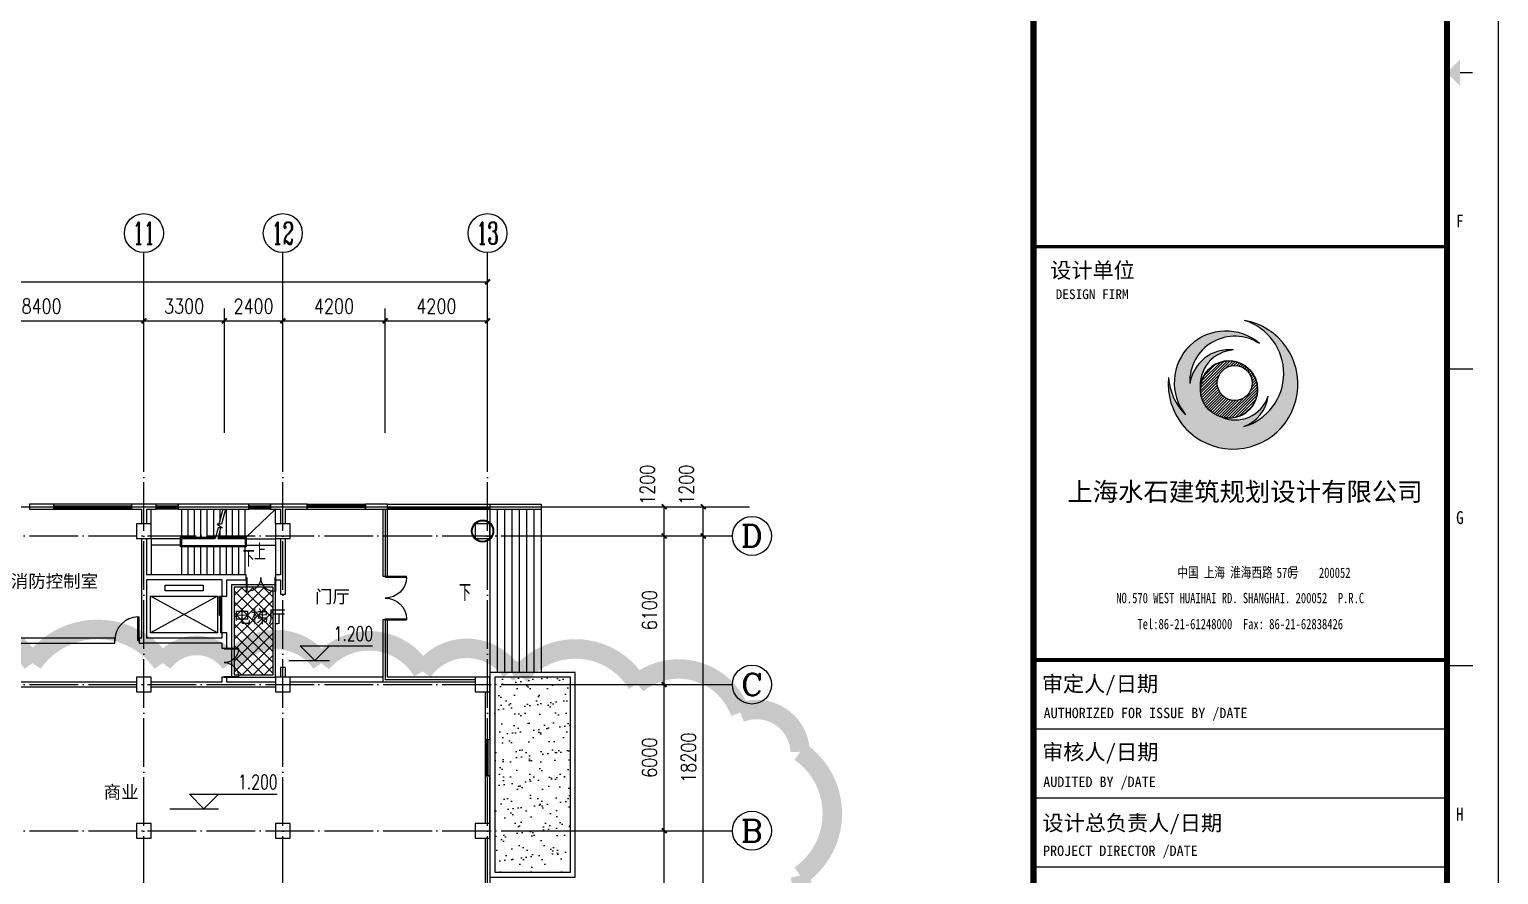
# Model space of a CAD drawing. Extents: x 122060 to 300410, y -425997 to -174060.
# Drawn here: x 240116 to 300410, y -269957 to -235267 of the extents above; entities that cross this region are included whole.
import ezdxf
from ezdxf.enums import TextEntityAlignment as Align

# ---------------------------------------------------------------- set-up
doc = ezdxf.new("R2010")
doc.units = 0
doc.header["$LTSCALE"] = 1000
doc.header["$MEASUREMENT"] = 0
doc.linetypes.add('DOTE', pattern=[2.42, 2, -0.2, 0.02, -0.2])
doc.layers.get('0').update_dxf_attribs({"linetype": 'CONTINUOUS'})
doc.layers.get('Defpoints').update_dxf_attribs({"linetype": 'CONTINUOUS'})
for name, color, linetype in [('AXIS', 3, 'CONTINUOUS'), ('AXIS_TEXT', 7, 'CONTINUOUS'), ('BALCONY', 6, 'CONTINUOUS'), ('DIM_ELEV', 3, 'CONTINUOUS'), ('DIM_SYMB', 3, 'CONTINUOUS'), ('DOTE', 1, 'CONTINUOUS'), ('FACE', 2, 'CONTINUOUS'), ('STAIR', 2, 'CONTINUOUS'), ('WINDOW', 4, 'CONTINUOUS'), ('WR-COLUMN', 255, 'CONTINUOUS'), ('WR-WALL', 255, 'CONTINUOUS'), ('图框', 255, 'CONTINUOUS'), ('平面填充', 251, 'CONTINUOUS'), ('石材', 41, 'CONTINUOUS')]:
    doc.layers.add(name, color=color, linetype=linetype)
doc.layers.add('PUB_TEXT', color=7, linetype='CONTINUOUS', lineweight=0)
doc.styles.add('_TCH_AXIS', font='COMPLEX', dxfattribs={"bigfont": 'GBCBIG'})
doc.styles.add('_TCH_DIM', font='SIMPLEX', dxfattribs={"bigfont": 'GBCBIG'})
doc.styles.add('COMPLEX', font='COMPLEX')
doc.styles.add('dim_font', font='SIMPLEX.shx', dxfattribs={"width": 0.8})
doc.styles.add('TKZ1', font='SIMHEI.TTF', dxfattribs={"width": 0.7})
doc.styles.add('图签栏', font='SimSun.ttf')
doc.styles.add('宋体', font='SimSun.ttf')
doc.dimstyles.new('DIMN200', dxfattribs={"dimscale": 2, "dimtxt": 300, "dimasz": 100, "dimexe": 250, "dimexo": 300, "dimgap": 150, "dimtad": 1, "dimdec": 0, "dimzin": 0, "dimdsep": 46, "dimtxsty": 'dim_font', "dimblk": 'ARCHTICK', "dimcen": 0.09, "dimclrt": 7, "dimazin": 2, "dimtfac": 1, "dimtdec": 0, "dimtix": 1, "dimtmove": 2, "dimatfit": 3, "dimfxl": 0, "dimtolj": 1, "dimtzin": 0, "dimarcsym": 0})

# ---------------------------------------------------------------- blocks, each defined once
blk = doc.blocks.new('A$C790473E3')
at = {"layer": 'FACE'}
blk.add_hatch(color=256, dxfattribs=at).paths.add_polyline_path([(12277, 22805, -0.4358242), (25158, 38243, 0.4034982), (8203, 25238, -0.6154452), (35207, 40694, 0.9131699), (6565, 13084, -0.1859392), (0, 27582, 2.2949898), (29364, 49669, -0.7433742), (29147, 8589, 0.2704113), (38508, 20344, -0.4456628), (20141, 12365, -0.3262317)])
h = blk.add_hatch(dxfattribs=at)
h.set_pattern_fill('ANSI31', color=256, scale=6118.035339, style=0)
h.set_pattern_definition([(45, (-835537.9, 198731.2), (-540.76303, 540.76303), [])])
h.paths.add_polyline_path([(34441, 22970, 1.0074548), (12277, 22805, 0.9926004)])
h.paths.add_polyline_path([(18828, 25457, -1), (32328, 25457, -1)], flags=16)
blk.add_circle((23359, 22970), 11082, dxfattribs=at)
at = {"layer": 'FACE', "color": 2}
blk.add_circle((25578, 25457), 6750, dxfattribs=at)
for centre, radius, start, end in [((24948, 24977), 25084, 174.03869, 79.86154), ((22142, 25587), 19974, 49.14596, 218.75151), ((23075, 29161), 21450, 286.44545, 72.95009), ((25605, 26152), 17427, 56.56444, 183.00452), ((23426, 22946), 15395, 83.53959, 171.43554), ((25891, 24539), 13724, 93.06127, 187.25622), ((23359, 22970), 11082, 253.12295, 180.85108), ((22101, 28855), 22137, 183.29715, 225.4301), ((25737, 24611), 13464, 245.44008, 341.5231), ((23754, 22488), 14908, 291.20681, 351.73296)]:
    blk.add_arc(centre, radius, start, end, dxfattribs=at)
blk = doc.blocks.new('图框2')
at = {"layer": '图框', "color": 0}
for p, q in [((84100, 0), (84100, 59400)), ((83600, 23960), (83100, 23960)), ((83600, 18220), (83100, 18220)), ((75100, 17000), (83100, 17000)), ((75100, 15667), (83100, 15667)), ((75100, 14333), (83100, 14333))]:
    blk.add_line(p, q, dxfattribs=at)
at = {"layer": '图框', "color": 0, "const_width": 120}
blk.add_lwpolyline([(83100, 58400), (2500, 58400), (2500, 1000), (83100, 1000)], close=True, dxfattribs=at)
at = {"layer": '图框', "color": 0}
for points, const_width in [([(75100, 58400), (75100, 1000)], 120), ([(83350, 29700), (83600, 29700)], 30), ([(75100, 26333), (83100, 26333)], 66.7), ([(75100, 26333), (83100, 26333)], 60), ([(75100, 18333), (83100, 18333)], 80), ([(75100, 18333), (83100, 18333)], 66.7)]:
    blk.add_lwpolyline(points, dxfattribs=dict(at, const_width=const_width))
blk.add_solid([(83350, 29450), (83350, 29950), (83100, 29700)], dxfattribs=at)
at = {"layer": '图框', "color": 0, "linetype": 'ByBlock', "xscale": 0.04999999701976776, "yscale": 0.05000000447034836, "zscale": 0.05}
blk.add_blockref('A$C790473E3', (77715, 22421), dxfattribs=at)
at = {"layer": '图框', "color": 0, "style": 'TKZ1'}
for s, height, width, p in [('F', 250, 0.85, (83350, 26830)), ('G', 250, 0.85, (83350, 21090)), ('中国 上海 淮海西路   号    ', 200, 0.75, (79264, 20033)), ('570     200052 ', 200, 0.75, (80571, 20021)), ('NO.570 WEST HUAIHAI RD. SHANGHAI. 200052  P.R.C', 200, 0.75, (79100, 19533)), ('Tel:86-21-61248000  Fax: 86-21-62838426', 200, 0.75, (79100, 19033)), ('H', 250, 0.85, (83350, 15350))]:
    blk.add_text(s, height=height, dxfattribs=dict(at, width=width)).set_placement(p, align=Align.MIDDLE)
at = {"layer": '图框', "color": 0}
for s, height, style, p in [('设计单位', 300, '图签栏', (76241, 25883)), ('上海水石建筑规划设计有限公司', 360, 'TKZ1', (79192, 21597))]:
    blk.add_text(s, height=height, dxfattribs=dict(at, style=style)).set_placement(p, align=Align.MIDDLE)
at = {"layer": '图框', "color": 0, "style": '图签栏'}
for s, height, p in [('DESIGN FIRM', 188.55, (75529, 25318)), ('审定人/日期', 300, (75260, 17722)), ('AUTHORIZED FOR ISSUE BY /DATE', 200, (75295, 17208)), ('审核人/日期', 300, (75266, 16402)), ('AUDITED BY /DATE', 200, (75288, 15876)), ('设计总负责人/日期', 300, (75272, 15030)), ('PROJECT DIRECTOR /DATE', 200, (75284, 14542))]:
    blk.add_text(s, height=height, dxfattribs=at).set_placement(p)
blk = doc.blocks.new('_ArchTick')
at = {"color": 0, "linetype": 'ByBlock', "const_width": 0.4}
blk.add_lwpolyline([(-0.5, -0.5), (0.5, 0.5)], dxfattribs=at)
blk = doc.blocks.new('*D176')
at = {"layer": 'AXIS', "color": 0, "lineweight": -2}
for p, q in [((261567, -268157), (266667, -268157)), ((266167, -274257), (266167, -268157)), ((261567, -274257), (266667, -274257))]:
    blk.add_line(p, q, dxfattribs=at)
at = {"layer": 'Defpoints', "color": 0}
for p in [(260967, -268157), (266167, -268157), (260967, -274257)]:
    blk.add_point(p, dxfattribs=at)
at = {"layer": 'AXIS', "color": 0, "lineweight": -2, "xscale": 200, "yscale": 200, "zscale": 200}
for p, rotation in [((266167, -268157), 90), ((266167, -274257), 270)]:
    blk.add_blockref('_ArchTick', p, dxfattribs=dict(at, rotation=rotation))
at = {"layer": 'AXIS', "color": 7, "insert": (265567, -271207), "char_height": 600, "attachment_point": 5, "rotation": 90, "style": 'dim_font'}
blk.add_mtext('\\A1;6100', dxfattribs=at)
blk = doc.blocks.new('*D177')
at = {"layer": 'AXIS', "color": 0, "lineweight": -2}
for p, q in [((261567, -262157), (266667, -262157)), ((266167, -268157), (266167, -262157)), ((261567, -268157), (266667, -268157))]:
    blk.add_line(p, q, dxfattribs=at)
at = {"layer": 'Defpoints', "color": 0}
for p in [(260967, -262157), (266167, -262157), (260967, -268157)]:
    blk.add_point(p, dxfattribs=at)
at = {"layer": 'AXIS', "color": 0, "lineweight": -2, "xscale": 200, "yscale": 200, "zscale": 200}
for p, rotation in [((266167, -262157), 90), ((266167, -268157), 270)]:
    blk.add_blockref('_ArchTick', p, dxfattribs=dict(at, rotation=rotation))
at = {"layer": 'AXIS', "color": 7, "insert": (265567, -265157), "char_height": 600, "attachment_point": 5, "rotation": 90, "style": 'dim_font'}
blk.add_mtext('\\A1;6000', dxfattribs=at)
blk = doc.blocks.new('*D178')
at = {"layer": 'AXIS', "color": 0, "lineweight": -2}
for p, q in [((261567, -256057), (266667, -256057)), ((266167, -262157), (266167, -256057)), ((261567, -262157), (266667, -262157))]:
    blk.add_line(p, q, dxfattribs=at)
at = {"layer": 'Defpoints', "color": 0}
for p in [(260967, -256057), (266167, -256057), (260967, -262157)]:
    blk.add_point(p, dxfattribs=at)
at = {"layer": 'AXIS', "color": 0, "lineweight": -2, "xscale": 200, "yscale": 200, "zscale": 200}
for p, rotation in [((266167, -256057), 90), ((266167, -262157), 270)]:
    blk.add_blockref('_ArchTick', p, dxfattribs=dict(at, rotation=rotation))
at = {"layer": 'AXIS', "color": 7, "insert": (265567, -259107), "char_height": 600, "attachment_point": 5, "rotation": 90, "style": 'dim_font'}
blk.add_mtext('\\A1;6100', dxfattribs=at)
blk = doc.blocks.new('*D179')
at = {"layer": 'AXIS', "color": 0, "lineweight": -2}
for p, q in [((261567, -254857), (266667, -254857)), ((266167, -256057), (266167, -254857)), ((261567, -256057), (266667, -256057))]:
    blk.add_line(p, q, dxfattribs=at)
at = {"layer": 'Defpoints', "color": 0}
for p in [(260967, -254857), (266167, -254857), (260967, -256057)]:
    blk.add_point(p, dxfattribs=at)
at = {"layer": 'AXIS', "color": 0, "lineweight": -2, "xscale": 200, "yscale": 200, "zscale": 200}
for p, rotation in [((266167, -254857), 90), ((266167, -256057), 270)]:
    blk.add_blockref('_ArchTick', p, dxfattribs=dict(at, rotation=rotation))
at = {"layer": 'AXIS', "color": 7, "insert": (265477, -253957), "char_height": 600, "attachment_point": 5, "rotation": 90, "style": 'dim_font'}
blk.add_mtext('\\A1;1200', dxfattribs=at)
blk = doc.blocks.new('*D181')
at = {"layer": 'AXIS', "color": 0, "lineweight": -2}
for p, q in [((261567, -256057), (268267, -256057)), ((267767, -274257), (267767, -256057)), ((261567, -274257), (268267, -274257))]:
    blk.add_line(p, q, dxfattribs=at)
at = {"layer": 'Defpoints', "color": 0}
for p in [(260967, -256057), (267767, -256057), (260967, -274257)]:
    blk.add_point(p, dxfattribs=at)
at = {"layer": 'AXIS', "color": 0, "lineweight": -2, "xscale": 200, "yscale": 200, "zscale": 200}
for p, rotation in [((267767, -256057), 90), ((267767, -274257), 270)]:
    blk.add_blockref('_ArchTick', p, dxfattribs=dict(at, rotation=rotation))
at = {"layer": 'AXIS', "color": 7, "insert": (267167, -265157), "char_height": 600, "attachment_point": 5, "rotation": 90, "style": 'dim_font'}
blk.add_mtext('\\A1;18200', dxfattribs=at)
blk = doc.blocks.new('*D182')
at = {"layer": 'AXIS', "color": 0, "lineweight": -2}
for p, q in [((261567, -254857), (268267, -254857)), ((267767, -256057), (267767, -254857)), ((261567, -256057), (268267, -256057))]:
    blk.add_line(p, q, dxfattribs=at)
at = {"layer": 'Defpoints', "color": 0}
for p in [(260967, -254857), (267767, -254857), (260967, -256057)]:
    blk.add_point(p, dxfattribs=at)
at = {"layer": 'AXIS', "color": 0, "lineweight": -2, "xscale": 200, "yscale": 200, "zscale": 200}
for p, rotation in [((267767, -254857), 90), ((267767, -256057), 270)]:
    blk.add_blockref('_ArchTick', p, dxfattribs=dict(at, rotation=rotation))
at = {"layer": 'AXIS', "color": 7, "insert": (267077, -253957), "char_height": 600, "attachment_point": 5, "rotation": 90, "style": 'dim_font'}
blk.add_mtext('\\A1;1200', dxfattribs=at)
blk = doc.blocks.new('*D201')
at = {"layer": 'AXIS', "color": 0, "lineweight": -2}
for p, q in [((236416, -251828), (236416, -246728)), ((244816, -251828), (244816, -246728)), ((236416, -247228), (244816, -247228))]:
    blk.add_line(p, q, dxfattribs=at)
at = {"layer": 'Defpoints', "color": 0}
for p in [(244816, -247228), (236416, -252428), (244816, -252428)]:
    blk.add_point(p, dxfattribs=at)
at = {"layer": 'AXIS', "color": 0, "lineweight": -2, "xscale": 200, "yscale": 200, "zscale": 200, "rotation": 180}
blk.add_blockref('_ArchTick', (236416, -247228), dxfattribs=at)
at = {"layer": 'AXIS', "color": 0, "lineweight": -2, "xscale": 200, "yscale": 200, "zscale": 200}
blk.add_blockref('_ArchTick', (244816, -247228), dxfattribs=at)
at = {"layer": 'AXIS', "color": 7, "insert": (240616, -246628), "char_height": 600, "attachment_point": 5, "style": 'dim_font'}
blk.add_mtext('\\A1;8400', dxfattribs=at)
blk = doc.blocks.new('*D202')
at = {"layer": 'AXIS', "color": 0, "lineweight": -2}
for p, q in [((244816, -251828), (244816, -246728)), ((248116, -251828), (248116, -246728)), ((244816, -247228), (248116, -247228))]:
    blk.add_line(p, q, dxfattribs=at)
at = {"layer": 'Defpoints', "color": 0}
for p in [(248116, -247228), (244816, -252428), (248116, -252428)]:
    blk.add_point(p, dxfattribs=at)
at = {"layer": 'AXIS', "color": 0, "lineweight": -2, "xscale": 200, "yscale": 200, "zscale": 200, "rotation": 180}
blk.add_blockref('_ArchTick', (244816, -247228), dxfattribs=at)
at = {"layer": 'AXIS', "color": 0, "lineweight": -2, "xscale": 200, "yscale": 200, "zscale": 200}
blk.add_blockref('_ArchTick', (248116, -247228), dxfattribs=at)
at = {"layer": 'AXIS', "color": 7, "insert": (246466, -246628), "char_height": 600, "attachment_point": 5, "style": 'dim_font'}
blk.add_mtext('\\A1;3300', dxfattribs=at)
blk = doc.blocks.new('*D203')
at = {"layer": 'AXIS', "color": 0, "lineweight": -2}
for p, q in [((248116, -251828), (248116, -246728)), ((250516, -251828), (250516, -246728)), ((248116, -247228), (250516, -247228))]:
    blk.add_line(p, q, dxfattribs=at)
at = {"layer": 'Defpoints', "color": 0}
for p in [(250516, -247228), (248116, -252428), (250516, -252428)]:
    blk.add_point(p, dxfattribs=at)
at = {"layer": 'AXIS', "color": 0, "lineweight": -2, "xscale": 200, "yscale": 200, "zscale": 200, "rotation": 180}
blk.add_blockref('_ArchTick', (248116, -247228), dxfattribs=at)
at = {"layer": 'AXIS', "color": 0, "lineweight": -2, "xscale": 200, "yscale": 200, "zscale": 200}
blk.add_blockref('_ArchTick', (250516, -247228), dxfattribs=at)
at = {"layer": 'AXIS', "color": 7, "insert": (249316, -246628), "char_height": 600, "attachment_point": 5, "style": 'dim_font'}
blk.add_mtext('\\A1;2400', dxfattribs=at)
blk = doc.blocks.new('*D204')
at = {"layer": 'AXIS', "color": 0, "lineweight": -2}
for p, q in [((250516, -251828), (250516, -246728)), ((254716, -251828), (254716, -246728)), ((250516, -247228), (254716, -247228))]:
    blk.add_line(p, q, dxfattribs=at)
at = {"layer": 'Defpoints', "color": 0}
for p in [(254716, -247228), (250516, -252428), (254716, -252428)]:
    blk.add_point(p, dxfattribs=at)
at = {"layer": 'AXIS', "color": 0, "lineweight": -2, "xscale": 200, "yscale": 200, "zscale": 200, "rotation": 180}
blk.add_blockref('_ArchTick', (250516, -247228), dxfattribs=at)
at = {"layer": 'AXIS', "color": 0, "lineweight": -2, "xscale": 200, "yscale": 200, "zscale": 200}
blk.add_blockref('_ArchTick', (254716, -247228), dxfattribs=at)
at = {"layer": 'AXIS', "color": 7, "insert": (252616, -246628), "char_height": 600, "attachment_point": 5, "style": 'dim_font'}
blk.add_mtext('\\A1;4200', dxfattribs=at)
blk = doc.blocks.new('*D205')
at = {"layer": 'AXIS', "color": 0, "lineweight": -2}
for p, q in [((254716, -251828), (254716, -246728)), ((258916, -251828), (258916, -246728)), ((254716, -247228), (258916, -247228))]:
    blk.add_line(p, q, dxfattribs=at)
at = {"layer": 'Defpoints', "color": 0}
for p in [(258916, -247228), (254716, -252428), (258916, -252428)]:
    blk.add_point(p, dxfattribs=at)
at = {"layer": 'AXIS', "color": 0, "lineweight": -2, "xscale": 200, "yscale": 200, "zscale": 200, "rotation": 180}
blk.add_blockref('_ArchTick', (254716, -247228), dxfattribs=at)
at = {"layer": 'AXIS', "color": 0, "lineweight": -2, "xscale": 200, "yscale": 200, "zscale": 200}
blk.add_blockref('_ArchTick', (258916, -247228), dxfattribs=at)
at = {"layer": 'AXIS', "color": 7, "insert": (256816, -246628), "char_height": 600, "attachment_point": 5, "style": 'dim_font'}
blk.add_mtext('\\A1;4200', dxfattribs=at)
blk = doc.blocks.new('*D206')
at = {"layer": 'AXIS', "color": 0, "lineweight": -2}
for p, q in [((163516, -251828), (163516, -245128)), ((258916, -251828), (258916, -245128)), ((163516, -245628), (258916, -245628))]:
    blk.add_line(p, q, dxfattribs=at)
at = {"layer": 'Defpoints', "color": 0}
for p in [(258916, -245628), (163516, -252428), (258916, -252428)]:
    blk.add_point(p, dxfattribs=at)
at = {"layer": 'AXIS', "color": 0, "lineweight": -2, "xscale": 200, "yscale": 200, "zscale": 200, "rotation": 180}
blk.add_blockref('_ArchTick', (163516, -245628), dxfattribs=at)
at = {"layer": 'AXIS', "color": 0, "lineweight": -2, "xscale": 200, "yscale": 200, "zscale": 200}
blk.add_blockref('_ArchTick', (258916, -245628), dxfattribs=at)
at = {"layer": 'AXIS', "color": 7, "insert": (211216, -245028), "char_height": 600, "attachment_point": 5, "style": 'dim_font'}
blk.add_mtext('\\A1;95400', dxfattribs=at)
blk = doc.blocks.new('_FZHK')
blk.add_lwpolyline([(-0.5, -0.5), (0.5, -0.5), (0.5, 0.5), (-0.5, 0.5)], close=True)
blk = doc.blocks.new('$TCHSYS$WIN2D')
for p, q in [((-0.5, 0.5), (0.5, 0.5)), ((-0.5, 0.5), (-0.5, -0.5)), ((0.5, 0.5), (0.5, -0.5)), ((0.5, 0.167), (-0.5, 0.167)), ((0.5, -0.167), (-0.5, -0.167)), ((-0.5, -0.5), (0.5, -0.5))]:
    blk.add_line(p, q)
blk = doc.blocks.new('$DorLib2D$00000002')
for p, q in [((-0.5, 0), (-0.5, 0.4875)), ((-0.475, 0.4875), (-0.5, 0.4875)), ((-0.475, 0), (-0.475, 0.4875)), ((0.475, 0), (0.475, 0.4875)), ((0.475, 0.4875), (0.5, 0.4875)), ((0.5, 0), (0.5, 0.4875)), ((-0.5, 0), (-0.475, 0)), ((0.5, 0), (0.475, 0))]:
    blk.add_line(p, q)
at = {"lineweight": 13}
for centre, start, end in [((-0.4875, 0), 0, 88.53072), ((0.4875, 0), 91.46928, 180)]:
    blk.add_arc(centre, 0.4875, start, end, dxfattribs=at)
blk = doc.blocks.new('$TCHSYS$LDOR12D')
for p, q in [((-0.02, 0.958), (0.5, 0.958)), ((-0.02, 0.958), (-0.02, 0.792)), ((0.5, 0.958), (0.5, 0.792)), ((-0.5, 0.75), (-0.5, 0.583)), ((-0.5, 0.75), (0.02, 0.75)), ((-0.5, 0.583), (0.02, 0.583)), ((-0.5, 0.5), (0.5, 0.5)), ((-0.02, 0.792), (0.5, 0.792)), ((0.02, 0.583), (0.02, 0.75))]:
    blk.add_line(p, q)
blk = doc.blocks.new('_AXISO')
blk.add_circle((0, 0), 0.5)
at = {"layer": 'AXIS_TEXT', "style": 'COMPLEX', "width": 1.041667}
blk.add_attdef('A', text='', height=0.56, dxfattribs=at).set_placement((-0.25, -0.28), (0.25, -0.28), align=Align.FIT)
blk = doc.blocks.new('$DorLib2D$00000001')
for p, q in [((0.45, 0.975), (0.5, 0.975)), ((0.45, 0), (0.45, 0.975)), ((0.5, 0), (0.5, 0.975)), ((0.5, 0), (0.45, 0))]:
    blk.add_line(p, q)
at = {"lineweight": 13}
blk.add_arc((0.475, 0), 0.975, 91.46928, 180, dxfattribs=at)

msp = doc.modelspace()

# ---------------------------------------------------------------- hatches: boundary and pattern name
at = {"layer": '平面填充'}
h = msp.add_hatch(dxfattribs=at)
h.set_pattern_fill('ANSI37', color=256, scale=200, style=0)
h.set_pattern_definition([(45, (-293122.33, 6e-11), (-224.5064, 224.5064), []), (135, (-293122.33, 6e-11), (-224.5064, -224.5064), [])])
h.paths.add_polyline_path([(248515.6, -261756.9), (250115.6, -261756.9), (250115.6, -258156.9), (248515.6, -258156.9)])
h = msp.add_hatch(dxfattribs=at)
h.set_pattern_fill('粉刷', color=94, scale=200, style=0)
h.set_pattern_definition([(37.5, (-293522.33, 4759.76), (-25.19734, 770.7295), [0, -608, 0, -680, 0, -650]), (7.5, (-293522.3, 4759.8), (707.9107, 1128.8584), [0, -328, 0, -548, 0, -210]), (327.5, (-294014.3, 4759.76), (1245.65674, 2.2636), [0, -200, 0, -720, 0, -940]), (317.5, (-294014.3, 4759.8), (1202.4506, 351.0702), [0, -100, 0, -472, 0, -540])])
h.paths.add_polyline_path([(262315.6, -261856.9), (259215.6, -261856.9), (259215.6, -269856.9), (262315.6, -269856.9)])

# ---------------------------------------------------------------- linework, layer by layer
at = {"layer": 'AXIS'}
for p, q in [((244815.6, -252427.9), (244815.6, -244427.9)), ((250515.6, -252427.9), (250515.6, -244427.9)), ((258915.6, -252427.9), (258915.6, -244427.9)), ((260967.3, -256056.9), (268967.3, -256056.9)), ((260967.3, -262156.9), (268967.3, -262156.9)), ((260967.3, -268156.9), (268967.3, -268156.9))]:
    msp.add_line(p, q, dxfattribs=at)
at = {"layer": 'BALCONY', "color": 8}
for p, q in [((254815.6, -254756.9), (259015.6, -254756.9)), ((254815.6, -254956.9), (259015.6, -254956.9))]:
    msp.add_line(p, q, dxfattribs=at)
at = {"layer": 'BALCONY'}
for p, q in [((254815.6, -254856.9), (259015.6, -254856.9)), ((254815.6, -254906.9), (259015.6, -254906.9))]:
    msp.add_line(p, q, dxfattribs=at)
at = {"layer": 'DIM_ELEV'}
for p, q in [((251830.5, -261166.8), (251230.5, -260566.8)), ((251230.5, -260566.8), (254200.8, -260566.8)), ((251830.5, -261166.8), (252430.5, -260566.8)), ((250768.8, -261166.8), (252430.5, -261166.8)), ((247280.3, -267253.2), (246680.3, -266653.2)), ((246680.3, -266653.2), (250280.3, -266653.2)), ((247280.3, -267253.2), (247880.3, -266653.2)), ((245880.3, -267253.2), (247880.3, -267253.2))]:
    msp.add_line(p, q, dxfattribs=at)
at = {"layer": 'DIM_SYMB'}
for points in [[(248965.6, -257081.9, 0, 0, 0), (245715.6, -257081.9, 0, 0, 0), (245715.6, -255531.9, 0, 0, 0), (247180.3, -255531.9, 160, 0, 0), (247780.3, -255531.9, 0, 0, 0)], [(249615.6, -256536.9, 0, 0, 0), (249615.6, -256536.9, 0, 0, 0), (249615.6, -255531.9, 0, 0, 0), (248469.1, -255531.9, 160, 0, 0), (247869.1, -255531.9, 0, 0, 0)], [(258332, -258371.7, 0, 0, 0), (260515.6, -258371.7, 160, 0, 0), (261115.6, -258371.7, 0, 0, 0)]]:
    msp.add_lwpolyline(points, format="xyseb", dxfattribs=at)
at = {"layer": 'DOTE', "linetype": 'DOTE'}
for p, q in [((244815.6, -277632.3), (244815.6, -251217.3)), ((250515.6, -277632.3), (250515.6, -251217.3)), ((258915.6, -277632.3), (258915.6, -251217.3)), ((160260.5, -254856.9), (261267.3, -254856.9)), ((168660.5, -254856.9), (269667.3, -254856.9)), ((160260.5, -256056.9), (261267.3, -256056.9)), ((160260.5, -262156.9), (261267.3, -262156.9)), ((160260.5, -268156.9), (260967.3, -268156.9))]:
    msp.add_line(p, q, dxfattribs=at)
at = {"layer": 'STAIR'}
for p, q in [((245115.6, -255556.9), (245115.6, -254956.9)), ((246365.6, -256106.9), (246365.6, -254956.9)), ((246625.6, -256106.9), (246625.6, -254956.9)), ((246885.6, -256106.9), (246885.6, -254956.9)), ((247145.6, -256106.9), (247145.6, -254956.9)), ((247405.6, -256106.9), (247405.6, -254956.9)), ((247665.6, -254956.9), (247665.6, -256106.9)), ((248058.8, -254956.9), (247896.8, -255570.3)), ((247925.6, -254956.9), (247925.6, -255461.1)), ((248162.2, -254956.9), (248000.3, -255569.9)), ((248185.6, -254956.9), (248185.6, -256106.9)), ((248445.6, -256106.9), (248445.6, -254956.9)), ((248705.6, -256106.9), (248705.6, -254956.9)), ((248965.6, -256106.9), (248965.6, -254956.9)), ((249015.6, -256106.9), (250215.6, -254956.9)), ((250215.6, -255556.9), (250215.6, -254956.9)), ((259015.6, -254756.9), (261115.6, -254756.9)), ((259015.6, -254956.9), (261115.6, -254956.9)), ((248000.3, -255569.9), (247821.9, -255570.5)), ((247821.9, -255570.5), (248042.8, -255724)), ((245115.6, -256156.9), (245115.6, -257656.9)), ((246315.6, -256176.9), (245115.6, -256176.9)), ((247856, -255724.7), (247741.9, -256156.9)), ((247959.6, -255724.3), (247845.3, -256156.9)), ((248042.8, -255724), (247856, -255724.7)), ((247925.6, -255852.7), (247925.6, -256106.9)), ((249015.6, -256176.9), (250215.6, -256176.9)), ((250215.6, -256156.9), (250215.6, -257656.9)), ((246315.6, -256436.9), (245115.6, -256436.9)), ((246365.6, -257656.9), (246365.6, -256506.9)), ((246625.6, -257656.9), (246625.6, -256506.9)), ((246885.6, -257656.9), (246885.6, -256506.9)), ((247145.6, -257656.9), (247145.6, -256506.9)), ((247405.6, -257656.9), (247405.6, -256506.9)), ((247665.6, -256506.9), (247665.6, -257656.9)), ((247925.6, -256506.9), (247925.6, -257656.9)), ((248185.6, -256506.9), (248185.6, -257656.9)), ((248445.6, -257656.9), (248445.6, -256506.9)), ((248705.6, -257656.9), (248705.6, -256506.9)), ((248965.6, -257656.9), (248965.6, -256506.9)), ((249015.6, -256436.9), (250215.6, -256436.9)), ((245090.6, -260031.9), (245090.6, -258531.9)), ((245090.6, -258531.9), (247840.6, -258531.9)), ((247840.6, -258531.9), (245090.6, -260031.9)), ((247840.6, -260031.9), (245090.6, -258531.9)), ((245690.6, -258306.9), (245690.6, -258081.9)), ((245690.6, -258081.9), (247240.6, -258081.9)), ((247240.6, -258306.9), (245690.6, -258306.9)), ((247240.6, -258081.9), (247240.6, -258306.9)), ((247840.6, -258531.9), (247840.6, -260031.9)), ((247840.6, -260031.9), (245090.6, -260031.9))]:
    msp.add_line(p, q, dxfattribs=at)
for points in [[(259015.6, -254756.9), (259015.6, -261656.9)], [(259315.6, -254956.9), (259315.6, -261656.9)], [(259615.6, -254956.9), (259615.6, -261656.9)], [(259915.6, -254956.9), (259915.6, -261656.9)], [(260215.6, -254956.9), (260215.6, -261656.9)], [(260515.6, -254956.9), (260515.6, -261656.9)], [(260815.6, -254956.9), (260815.6, -261656.9)], [(261115.6, -254756.9), (261115.6, -261656.9)], [(247858.5, -256106.9), (249015.6, -256106.9), (249015.6, -256506.9), (246315.6, -256506.9), (246315.6, -256106.9), (247755.1, -256106.9)], [(247845.3, -256156.9), (248965.6, -256156.9), (248965.6, -256456.9), (246365.6, -256456.9), (246365.6, -256156.9), (247741.9, -256156.9)]]:
    msp.add_lwpolyline(points, dxfattribs=at)
at = {"layer": 'STAIR', "color": 3}
for points in [[(262515.6, -270056.9), (262515.6, -261656.9), (259015.6, -261656.9), (259015.6, -270056.9)], [(262315.6, -269856.9), (262315.6, -261856.9), (259215.6, -261856.9), (259215.6, -269856.9)]]:
    msp.add_lwpolyline(points, close=True, dxfattribs=at)
at = {"layer": 'WINDOW'}
for p, q in [((254615.6, -254956.9), (254615.6, -257706.9)), ((254715.6, -254956.9), (254715.6, -257706.9)), ((254815.6, -257706.9), (254815.6, -254956.9)), ((254615.6, -257706.9), (254815.6, -257706.9)), ((254815.6, -259506.9), (254615.6, -259506.9)), ((254615.6, -259506.9), (254615.6, -262056.9)), ((254715.6, -259506.9), (254715.6, -261956.9)), ((254815.6, -261856.9), (254815.6, -259506.9)), ((258415.6, -262056.9), (254615.6, -262056.9)), ((258415.6, -261956.9), (254715.6, -261956.9)), ((258415.6, -261856.9), (254815.6, -261856.9))]:
    msp.add_line(p, q, dxfattribs=at)
at = {"layer": 'WR-WALL'}
for p, q in [((244815.6, -254756.9), (240115.6, -254756.9)), ((240115.6, -254756.9), (240115.6, -254956.9)), ((240115.6, -254956.9), (244715.6, -254956.9)), ((244715.6, -254956.9), (244715.6, -255556.9)), ((245315.6, -254756.9), (244815.6, -254756.9)), ((244915.6, -254956.9), (245315.6, -254956.9)), ((244915.6, -254956.9), (244915.6, -255556.9)), ((245315.6, -254956.9), (245315.6, -254756.9)), ((249115.6, -254756.9), (246215.6, -254756.9)), ((246215.6, -254756.9), (246215.6, -254956.9)), ((246215.6, -254956.9), (249115.6, -254956.9)), ((249115.6, -254956.9), (249115.6, -254756.9)), ((250515.6, -254756.9), (250015.6, -254756.9)), ((250015.6, -254756.9), (250015.6, -254956.9)), ((250015.6, -254956.9), (250415.6, -254956.9)), ((250415.6, -254956.9), (250415.6, -255556.9)), ((251515.6, -254756.9), (250515.6, -254756.9)), ((250615.6, -254956.9), (251515.6, -254956.9)), ((250615.6, -254956.9), (250615.6, -255556.9)), ((251515.6, -254956.9), (251515.6, -254756.9)), ((254815.6, -254756.9), (253915.6, -254756.9)), ((253915.6, -254756.9), (253915.6, -254956.9)), ((253915.6, -254956.9), (254815.6, -254956.9)), ((254815.6, -254956.9), (254815.6, -254756.9)), ((244715.6, -256156.9), (244715.6, -257756.9)), ((244915.6, -256156.9), (244915.6, -257656.9)), ((250415.6, -256156.9), (250415.6, -257656.9)), ((250615.6, -256156.9), (250615.6, -257756.9)), ((244715.6, -257756.9), (244715.6, -260256.9)), ((248115.6, -257656.9), (244915.6, -257656.9)), ((248015.6, -257856.9), (244915.6, -257856.9)), ((244915.6, -257856.9), (244915.6, -260256.9)), ((248015.6, -257856.9), (248015.6, -258531.9)), ((249015.6, -257656.9), (248115.6, -257656.9)), ((248215.6, -257856.9), (249015.6, -257856.9)), ((248215.6, -258531.9), (248215.6, -257856.9)), ((249015.6, -257856.9), (249015.6, -257656.9)), ((250415.6, -257656.9), (250215.6, -257656.9)), ((250215.6, -257656.9), (250215.6, -257856.9)), ((250215.6, -257856.9), (250415.6, -257856.9)), ((250415.6, -257856.9), (250415.6, -258456.9)), ((250615.6, -257756.9), (250615.6, -258456.9)), ((248015.6, -258531.9), (248215.6, -258531.9)), ((250615.6, -258456.9), (250415.6, -258456.9)), ((243615.6, -260256.9), (237615.6, -260256.9)), ((237615.6, -260456.9), (243615.6, -260456.9)), ((243615.6, -260456.9), (243615.6, -260256.9)), ((244715.6, -260256.9), (244615.6, -260256.9)), ((244615.6, -260256.9), (244615.6, -260456.9)), ((244615.6, -260456.9), (244815.6, -260456.9)), ((248015.6, -260456.9), (244815.6, -260456.9)), ((248015.6, -260256.9), (244915.6, -260256.9)), ((248215.6, -260031.9), (248015.6, -260031.9)), ((248015.6, -260031.9), (248015.6, -260256.9)), ((248015.6, -260456.9), (248015.6, -260656.9)), ((248215.6, -260356.9), (248215.6, -260031.9)), ((248215.6, -260656.9), (248215.6, -260356.9)), ((248015.6, -260656.9), (248215.6, -260656.9)), ((250415.6, -261456.9), (250415.6, -261856.9)), ((250615.6, -261456.9), (250415.6, -261456.9)), ((250615.6, -261456.9), (250615.6, -261856.9)), ((244515.6, -262056.9), (236715.6, -262056.9)), ((244515.6, -262256.9), (236715.6, -262256.9)), ((248015.6, -262056.9), (245115.6, -262056.9)), ((248115.6, -262256.9), (245115.6, -262256.9)), ((248215.6, -261856.9), (248015.6, -261856.9)), ((248015.6, -261856.9), (248015.6, -262056.9)), ((250215.6, -262256.9), (248115.6, -262256.9)), ((248215.6, -262056.9), (248215.6, -261856.9)), ((250215.6, -262056.9), (248215.6, -262056.9)), ((254615.6, -261856.9), (250815.6, -261856.9)), ((254615.6, -262056.9), (250815.6, -262056.9)), ((258815.6, -262456.9), (258815.6, -264406.9)), ((259015.6, -264406.9), (259015.6, -262456.9)), ((258815.6, -264406.9), (259015.6, -264406.9)), ((259015.6, -265906.9), (258815.6, -265906.9)), ((258815.6, -265906.9), (258815.6, -267856.9)), ((259015.6, -267856.9), (259015.6, -265906.9)), ((258815.6, -268456.9), (258815.6, -274156.9)), ((259015.6, -268456.9), (259015.6, -274156.9))]:
    msp.add_line(p, q, dxfattribs=at)
at = {"layer": '平面填充'}
for points in [[(248415.6, -261856.9), (250215.6, -261856.9), (250215.6, -258056.9), (248415.6, -258056.9)], [(248515.6, -261756.9), (250115.6, -261756.9), (250115.6, -258156.9), (248515.6, -258156.9)]]:
    msp.add_lwpolyline(points, close=True, dxfattribs=at)
at = {"layer": '平面填充', "color": 5, "const_width": 800}
msp.add_lwpolyline([(260230.8, -261786.8, 0.5205671), (259892.1, -261617.6, 0.5205671), (256251.1, -261617.6, 0.5205671), (252102.1, -261279.3, 0.5205671), (248376.4, -261279.3, 0.5205671), (245582.2, -261279.3, 0.5205671), (240247.7, -261279.3, 0.5205671), (232373, -261279.3, 0.5205671), (230340.9, -261279.3, 0.5205671), (226191.8, -261533, 0.5205671), (224837.1, -261533, 0.5205671), (223397.6, -263732.1, 0.5205671), (221365.4, -265592.9, 0.5205671), (220942.1, -270244.8, 0.5205671), (223143.6, -274220, 0.5205671), (227038.6, -277603.2, 0.5205671), (234489.9, -279633.2, 0.5205671), (248545.8, -280309.8, 0.5205671), (264379.8, -278364.5, 0.5205671), (271746.5, -269991, 0.5205671), (271746.5, -264916.2, 0.5205671), (269290.9, -263309.2, 0.5205671), (265057.2, -262125.1, 0.5205671)], format="xyb", close=True, dxfattribs=at)
at = {"layer": '石材'}
for radius in [450, 425]:
    msp.add_circle((258715.6, -255856.9), radius, dxfattribs=at)

# ---------------------------------------------------------------- block references
at = {"layer": 'AXIS'}
ref = msp.add_blockref('_AXISO', (244815.6, -243627.9), dxfattribs=dict(at, xscale=1600, yscale=1600, zscale=1600))
ref.add_attrib('A', '11', dxfattribs={"layer": 'AXIS_TEXT', "height": 905.1, "style": '_TCH_AXIS', "width": 0.875}).set_placement((244363.1, -244080.4), (245268.2, -244080.4), align=Align.FIT)
ref = msp.add_blockref('_AXISO', (250515.6, -243627.9), dxfattribs=dict(at, xscale=1600, yscale=1600, zscale=1600))
ref.add_attrib('A', '12', dxfattribs={"layer": 'AXIS_TEXT', "height": 905.1, "style": '_TCH_AXIS', "width": 0.724138}).set_placement((250063.1, -244080.4), (250968.2, -244080.4), align=Align.FIT)
ref = msp.add_blockref('_AXISO', (258915.6, -243627.9), dxfattribs=dict(at, xscale=1600, yscale=1600, zscale=1600))
ref.add_attrib('A', '13', dxfattribs={"layer": 'AXIS_TEXT', "height": 905.1, "style": '_TCH_AXIS', "width": 0.724138}).set_placement((258463.1, -244080.4), (259368.2, -244080.4), align=Align.FIT)
ref = msp.add_blockref('_AXISO', (269767.3, -256056.9), dxfattribs=dict(at, xscale=1600, yscale=1600, zscale=1600))
ref.add_attrib('A', 'D', dxfattribs={"layer": 'AXIS_TEXT', "height": 905.1, "style": '_TCH_AXIS', "width": 1.235294}).set_placement((269314.8, -256509.5), (270219.9, -256509.5), align=Align.FIT)
ref = msp.add_blockref('_AXISO', (269767.3, -262156.9), dxfattribs=dict(at, xscale=1600, yscale=1600, zscale=1600))
ref.add_attrib('A', 'C', dxfattribs={"layer": 'AXIS_TEXT', "height": 905.1, "style": '_TCH_AXIS', "width": 1.4}).set_placement((269314.8, -262609.5), (270219.9, -262609.5), align=Align.FIT)
ref = msp.add_blockref('_AXISO', (269767.3, -268156.9), dxfattribs=dict(at, xscale=1600, yscale=1600, zscale=1600))
ref.add_attrib('A', 'B', dxfattribs={"layer": 'AXIS_TEXT', "height": 905.1, "style": '_TCH_AXIS', "width": 1.235294}).set_placement((269314.8, -268609.5), (270219.9, -268609.5), align=Align.FIT)
at = {"layer": 'WINDOW'}
for name, p, xscale, yscale, zscale, rotation in [('$TCHSYS$WIN2D', (242715.6, -254856.9), 3200, 200, 3200, 179.9999999999998), ('$TCHSYS$WIN2D', (245765.6, -254856.9), 900, 200, 900, 179.9999999999997), ('$TCHSYS$WIN2D', (249565.6, -254856.9), 900, 200, 900, 179.9999999999997), ('$TCHSYS$WIN2D', (252715.6, -254856.9), -2400, 200, -2400, 180), ('$DorLib2D$00000002', (249615.6, -257756.9), -1200, 1200, -1200, 180), ('$DorLib2D$00000002', (254715.6, -258606.9), -1800, 1800, -1800, 270), ('$TCHSYS$LDOR12D', (248115.6, -259281.9), -1500, -200, -1500, 270), ('$DorLib2D$00000001', (244115.6, -260356.9), -1000, -1000, -1000, 180.0000000001227), ('$DorLib2D$00000002', (248115.6, -261256.9), -1200, 1200, -1200, 270), ('$TCHSYS$WIN2D', (258915.6, -265156.9), 1500, -200, 1500, 270.0000000000011)]:
    msp.add_blockref(name, p, dxfattribs=dict(at, xscale=xscale, yscale=yscale, zscale=zscale, rotation=rotation))
at = {"layer": 'WR-COLUMN', "xscale": 600, "yscale": 600, "zscale": 600}
for p in [(244815.6, -255856.9), (250515.6, -255856.9), (258715.6, -255856.9), (244815.6, -262156.9), (250515.6, -262156.9), (258715.6, -262156.9), (244815.6, -268156.9), (250515.6, -268156.9), (258715.6, -268156.9)]:
    msp.add_blockref('_FZHK', p, dxfattribs=at)
at = {"layer": '图框', "color": 0, "linetype": 'ByBlock', "xscale": 2.120689655188471, "yscale": 2.120689654489979, "zscale": 2.120689654490778}
msp.add_blockref('图框2', (122059.6, -300028.5), dxfattribs=at)

# ---------------------------------------------------------------- texts
at = {"layer": 'PUB_TEXT'}
for s, height, style, p in [('下', 675.2, '_TCH_DIM', (248875.6, -257321.1)), ('上', 675.2, '_TCH_DIM', (249337.5, -257055.6)), ('消防控制室', 525, '宋体', (239354.1, -258176.7)), ('下', 675.2, '_TCH_DIM', (257752.2, -258721.7)), ('门厅', 525, '宋体', (251838.5, -258811.2)), ('电梯厅', 525, '宋体', (248487.3, -259626.9)), ('商业', 525, '宋体', (243166, -266829.4))]:
    msp.add_text(s, height=height, dxfattribs=dict(at, style=style)).set_placement(p)
at = {"layer": 'PUB_TEXT', "style": '_TCH_DIM', "width": 0.705882}
for p in [(252600.8, -260366.8), (248680.3, -266453.2)]:
    msp.add_text('1.200', height=595, dxfattribs=at).set_placement(p)

# ---------------------------------------------------------------- dimensions: what is measured, and where the dimension line sits
at = {"layer": 'AXIS'}
for p1, p2, distance, picture, middle in [((163515.6, -252427.9), (258915.6, -252427.9), 6800, '*D206', (211215.6, -245027.9)), ((236415.6, -252427.9), (244815.6, -252427.9), 5200, '*D201', (240615.6, -246627.9)), ((244815.6, -252427.9), (248115.6, -252427.9), 5200, '*D202', (246465.6, -246627.9)), ((248115.6, -252427.9), (250515.6, -252427.9), 5200, '*D203', (249315.6, -246627.9)), ((250515.6, -252427.9), (254715.6, -252427.9), 5200, '*D204', (252615.6, -246627.9)), ((254715.6, -252427.9), (258915.6, -252427.9), 5200, '*D205', (256815.6, -246627.9)), ((260967.3, -262156.9), (260967.3, -256056.9), -5200, '*D178', (265567.3, -259106.9)), ((260967.3, -274256.9), (260967.3, -256056.9), -6800, '*D181', (267167.3, -265156.9)), ((260967.3, -268156.9), (260967.3, -262156.9), -5200, '*D177', (265567.3, -265156.9)), ((260967.3, -274256.9), (260967.3, -268156.9), -5200, '*D176', (265567.3, -271206.9))]:
    dim = msp.add_aligned_dim(p1=p1, p2=p2, distance=distance, dimstyle='DIMN200', dxfattribs=at)
    dim.commit()
    dim.dimension.update_dxf_attribs({"geometry": picture, "text_midpoint": middle})
for base, picture, middle in [((266167.3, -254856.9), '*D179', (265477.3, -253956.9)), ((267767.3, -254856.9), '*D182', (267077.3, -253956.9))]:
    dim = msp.add_linear_dim(base=base, p1=(260967.3, -256056.9), p2=(260967.3, -254856.9), angle=90, dimstyle='DIMN200', dxfattribs=at)
    dim.commit()
    dim.dimension.update_dxf_attribs({"geometry": picture, "text_midpoint": middle, "dimtype": 129})

doc.saveas('drawing.dxf')
